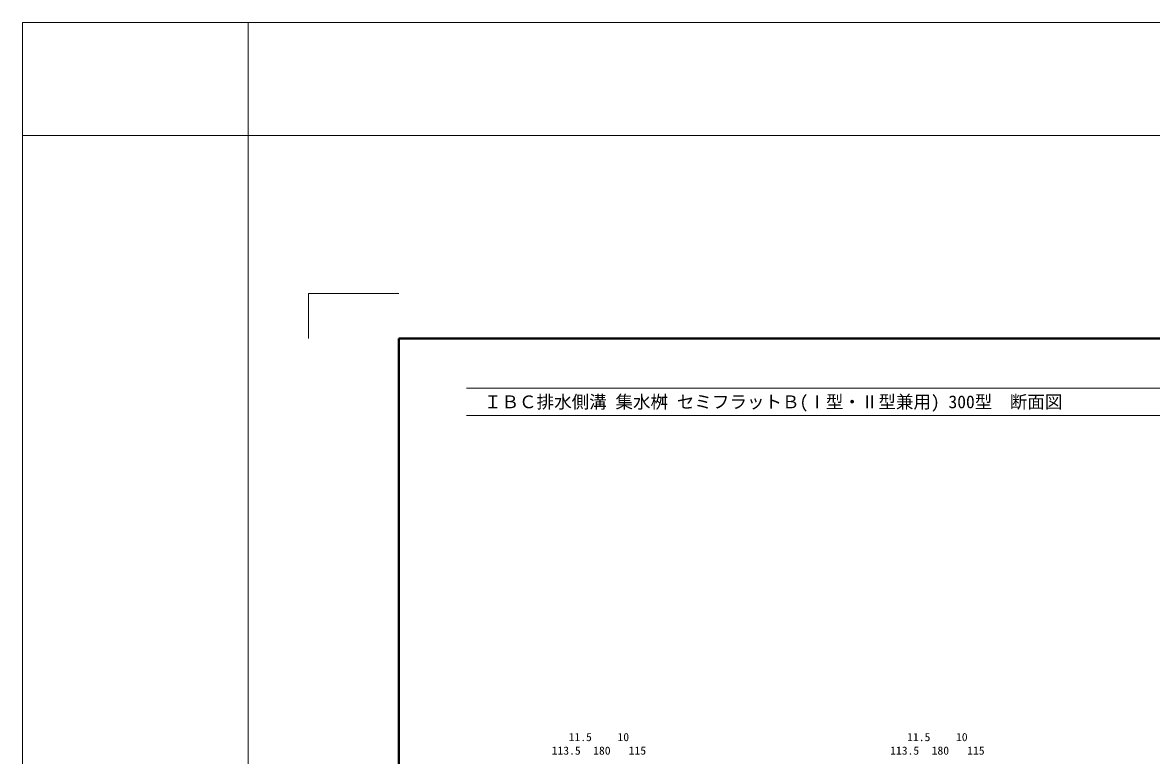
# Model space of a CAD drawing. Units: millimetres at full size; details may follow other scales. Extents: x -22536 to 51867, y -19720 to 38340.
# Drawn here: x -22536 to -17534, y 35094 to 38340 of the extents above; entities that cross this region are included whole.
import ezdxf
from ezdxf.enums import TextEntityAlignment as Align

# ---------------------------------------------------------------- set-up
doc = ezdxf.new("R2010")
doc.units = ezdxf.units.MM
doc.header["$LTSCALE"] = 20
for name, color, linetype, lineweight in [('0_2', 5, 'Continuous', 13), ('Defpoints_3', 1, 'Continuous', 13), ('図枠', 7, 'Continuous', 5), ('寸法線', 7, 'Continuous', 13)]:
    doc.layers.add(name, color=color, linetype=linetype, lineweight=lineweight)
doc.styles.add('ＭＳ ゴシック', font='')
doc.styles.add('ＭＳ 明朝', font='')
doc.styles.get('ＭＳ ゴシック').set_extended_font_data('MS Gothic')
doc.styles.get('ＭＳ 明朝').set_extended_font_data('MS Mincho')

msp = doc.modelspace()

# ---------------------------------------------------------------- linework, layer by layer
at = {"layer": '0_2'}
for p, q in [((-22536.1, 38340.08), (-3267.22, 38340.08)), ((-22536.1, 38340.08), (-22536.1, 16419.83)), ((-21536.1, 38340.08), (-21536.1, 16419.83)), ((-22536.1, 37840.08), (-3267.22, 37840.08))]:
    msp.add_line(p, q, dxfattribs=at)
at = {"layer": 'Defpoints_3'}
for p, q in [((-21268.88, 37140), (-20868.88, 37140)), ((-21268.88, 36940), (-21268.88, 37140))]:
    msp.add_line(p, q, dxfattribs=at)
at = {"layer": '図枠', "lineweight": 40}
for p, q in [((-20868.88, 31400), (-20868.88, 36940)), ((-20868.88, 36940), (-13068.88, 36940))]:
    msp.add_line(p, q, dxfattribs=at)
at = {"layer": '図枠', "lineweight": 13}
for p, q in [((-20568.88, 36720), (-13368.88, 36720)), ((-20568.88, 36600), (-13368.88, 36600))]:
    msp.add_line(p, q, dxfattribs=at)

# ---------------------------------------------------------------- texts
at = {"layer": '図枠', "style": 'ＭＳ ゴシック'}
msp.add_text('\u3000ＩＢＣ排水側溝 集水桝 セミフラットＢ(Ⅰ型・Ⅱ型兼用) 300型\u3000断面図', height=56.96, dxfattribs=at).set_placement((-20568.88, 36660), align=Align.MIDDLE_LEFT)
at = {"layer": '寸法線', "style": 'ＭＳ 明朝', "width": 1.05}
for s, p in [('11.5', (-20064.63, 35175.15)), ('10', (-19873.88, 35175.15)), ('11.5', (-18564.63, 35175.15)), ('10', (-18373.88, 35175.15)), ('113.5', (-20127.13, 35115.15)), ('180', (-19968.88, 35115.15)), ('115', (-19811.38, 35115.15)), ('113.5', (-18627.13, 35115.15)), ('180', (-18468.88, 35115.15)), ('115', (-18311.38, 35115.15))]:
    msp.add_text(s, height=36.03, dxfattribs=at).set_placement(p, align=Align.MIDDLE_CENTER)

doc.saveas('drawing.dxf')
